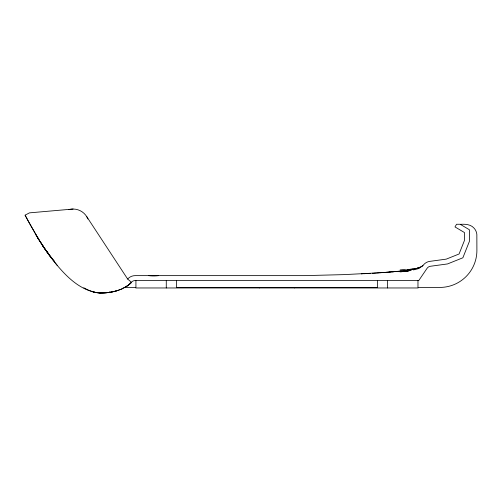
<?xml version="1.0" encoding="UTF-8"?>
<svg xmlns="http://www.w3.org/2000/svg" width="502" height="502" viewBox="0 0 502 502"><rect width="100%" height="100%" fill="white"/><g stroke="black" fill="none" stroke-linecap="round" stroke-linejoin="round"><path stroke-width="0.75" d="M86.501 216.287L127.665 279.056L131.398 282.275A4.932 4.932 0 0 1 135.132 280.568L418.756 280.568L426.989 268.438A4.932 4.932 0 0 1 430.44 266.261L447.546 263.933L462.869 257.783L469.401 241.374L469.401 229.753L460.165 224.262L456.575 224.262L454.988 226.923L464.463 232.558L464.463 240.427L459.066 253.993L446.272 259.126L429.775 261.373A9.864 9.864 0 0 0 422.866 265.721L418.756 267.836M422.866 265.721L421.109 266.964L417.777 268.124M125.713 286.924L124.86 287.42L135.923 287.42L135.923 280.568M25.495 215.91L25.1 215.157L29.467 212.861L73.097 209.045M54.994 262.684C65.844 275.993 79.241 289.773 96.955 292.628A20.996 20.996 0 0 0 100.143 292.936A53.105 53.105 0 0 0 108.821 292.465A50.997 50.997 0 0 0 118.114 290.357L121.189 289.196A39.507 39.507 0 0 0 121.955 288.863L122.432 288.65L122.005 288.845A39.394 39.394 0 0 1 121.239 289.177L118.058 290.363A50.771 50.771 0 0 1 109.405 292.377L109.367 292.396M418.662 267.861L412.443 269.354M417.683 268.15L417.049 268.319M416.296 268.514L415.129 268.79M414.495 268.928L408.27 270.089M411.722 269.492L410.51 269.712M410.404 269.731L409.852 269.825M409.632 269.863L407.712 270.17M408.195 270.095L407.806 270.158M397.666 271.337L396.166 271.482L400 271.701A39.965 39.965 0 0 0 407.122 271.074L407.128 270.258L407.957 270.132M407.128 270.258L407.461 270.208M109.248 292.409L108.815 292.471A53.049 53.049 0 0 1 100.042 292.936M407.354 270.22L399.002 271.212M400.144 271.093L408.465 271.086M395.312 271.557L399.297 271.18M393.336 271.733L395.589 271.532M394.384 271.645L395.419 271.551M394.71 271.613L393.279 271.739L394.001 271.676M392.269 271.827L393.518 271.72M392.608 271.795L388.868 272.109M392.721 271.789L389.508 272.059M390.104 272.009L381.959 272.63M389 272.097L386.76 272.272M386.628 272.285L387.105 272.247M385.574 272.366L386.182 272.316M384.971 272.41L382.97 272.555M380.428 272.737L382.122 272.617M379.412 272.806L380.936 272.699M377.868 272.906L378.64 272.856M379.612 272.793L343.989 274.625L304.162 275.636L135.132 275.636A9.864 9.864 0 0 0 127.665 279.056M376.462 273L377.347 272.944M375.741 273.044L374.003 273.157M373.35 273.195L372.434 273.251M369.698 273.414L370.225 273.383M368.091 273.502L368.763 273.464M366.742 273.577L367.42 273.54M364.025 273.728L364.703 273.69M365.387 273.653L366.065 273.615M362.651 273.797L363.341 273.759M361.277 273.866L361.967 273.835M460.315 224.35C465.134 224.017 470.776 224.225 474.139 228.247A10.918 10.918 0 0 1 476.85 234.472L476.9 250.423A36.997 36.997 0 0 1 439.903 287.42L417.971 287.42L417.971 280.568M48.594 253.61L46.134 250.68M135.747 287.966L418.141 287.966M99.923 292.923L96.955 292.628M89.124 290.407L92.23 291.555A35.102 35.102 0 0 0 93.435 291.919L93.868 292.038A28.269 28.269 0 0 0 96.936 292.691M88.628 290.2L87.888 289.874M87.643 289.761L86.915 289.416M86.67 289.303L85.949 288.939M54.335 261.053L53.212 259.816L53.507 260.143M52.49 258.994L51.499 257.815M52.541 259.051L49.064 254.752M57.448 265.683L49.88 255.976M51.047 257.269L50.068 256.045M54.592 262.182L52.214 259.114M49.88 255.813L48.462 253.956M48.104 253.472L48.876 254.501M51.825 258.599L50.884 257.338M47.803 253.064L50.213 256.428M48.28 253.711L48.556 254.137M47.979 253.309L42.726 245.735M50.715 257.112L50.376 256.66M47.684 252.901L46.517 251.289M49.711 255.744L48.719 254.37M47.244 252.305L43.881 247.48M48.393 253.912L45.136 249.212M48.104 253.504L47.866 253.165M45.695 250.128L44.891 248.961M44.622 248.572L42.934 246.055M45.155 249.243L41.848 244.386M44.672 248.521L42.444 245.309M43.028 246.036L40.411 241.951M42.168 244.876L42.758 245.616M42.281 244.888L40.875 242.692M41.892 244.455L41.352 243.614M41.49 243.828L39.602 240.834M40.831 242.792L37.976 238.03M40.066 241.581L38.836 239.592M39.363 240.452L38.158 238.481M38.736 239.429L38.541 239.103M38.441 238.946L29.536 223.415M37.807 237.898L38.07 238.331M37.983 238.186L37.524 237.433M37.719 237.753L28.633 221.771M37.418 237.251L37.11 236.743M37.016 236.58L36.746 236.135M36.583 235.858L36.301 235.375M36.238 235.275L35.943 234.767M29.518 223.409L25.1 215.157M28.3 221.162L25.891 216.663M387.613 280.568L387.613 287.966M377.441 280.568L377.441 287.42L176.453 287.42L176.453 280.568M294.385 287.502L294.385 287.966M259.503 287.502L259.503 287.966M166.275 280.568L166.275 287.966M68.887 209.604A16.033 16.033 0 0 1 87.919 218.979M118.108 290.344A52.126 52.126 0 0 1 100.049 292.886M122.381 288.518A26.87 26.87 0 0 0 131.505 282.375A26.819 26.819 0 0 1 122.425 288.499M100.143 292.973A24.385 24.385 0 0 1 93.88 292.001M93.654 291.982A34.876 34.876 0 0 1 92.23 291.555M85.71 288.819A50.332 50.332 0 0 1 83.79 287.772M51.053 257.57A39.752 39.752 0 0 1 51.505 257.331M109.392 291.781A39.752 39.752 0 0 1 109.405 292.39M158.544 275.642A38.554 38.554 0 0 1 148.711 275.642M131.436 282.312A23.625 23.625 0 0 1 125.688 286.88M407.317 269.888A7.354 0.54 -10.5 0 1 413.146 268.721M417.507 268.137A7.354 0.54 -10.5 0 1 418.411 268.099M405.528 269.31A19.961 1.519 -5.9 0 1 400.138 269.925M419.885 267.861A20.118 2.165 -6.4 0 1 413.347 269.913M414.589 268.695A19.358 0.828 -11.1 0 1 417.193 268.325M408.151 269.649A19.992 2.843 -5.1 0 1 406.187 269.932M411.251 270.39A19.942 3.043 -4.9 0 1 400.339 271.833"/></g></svg>
